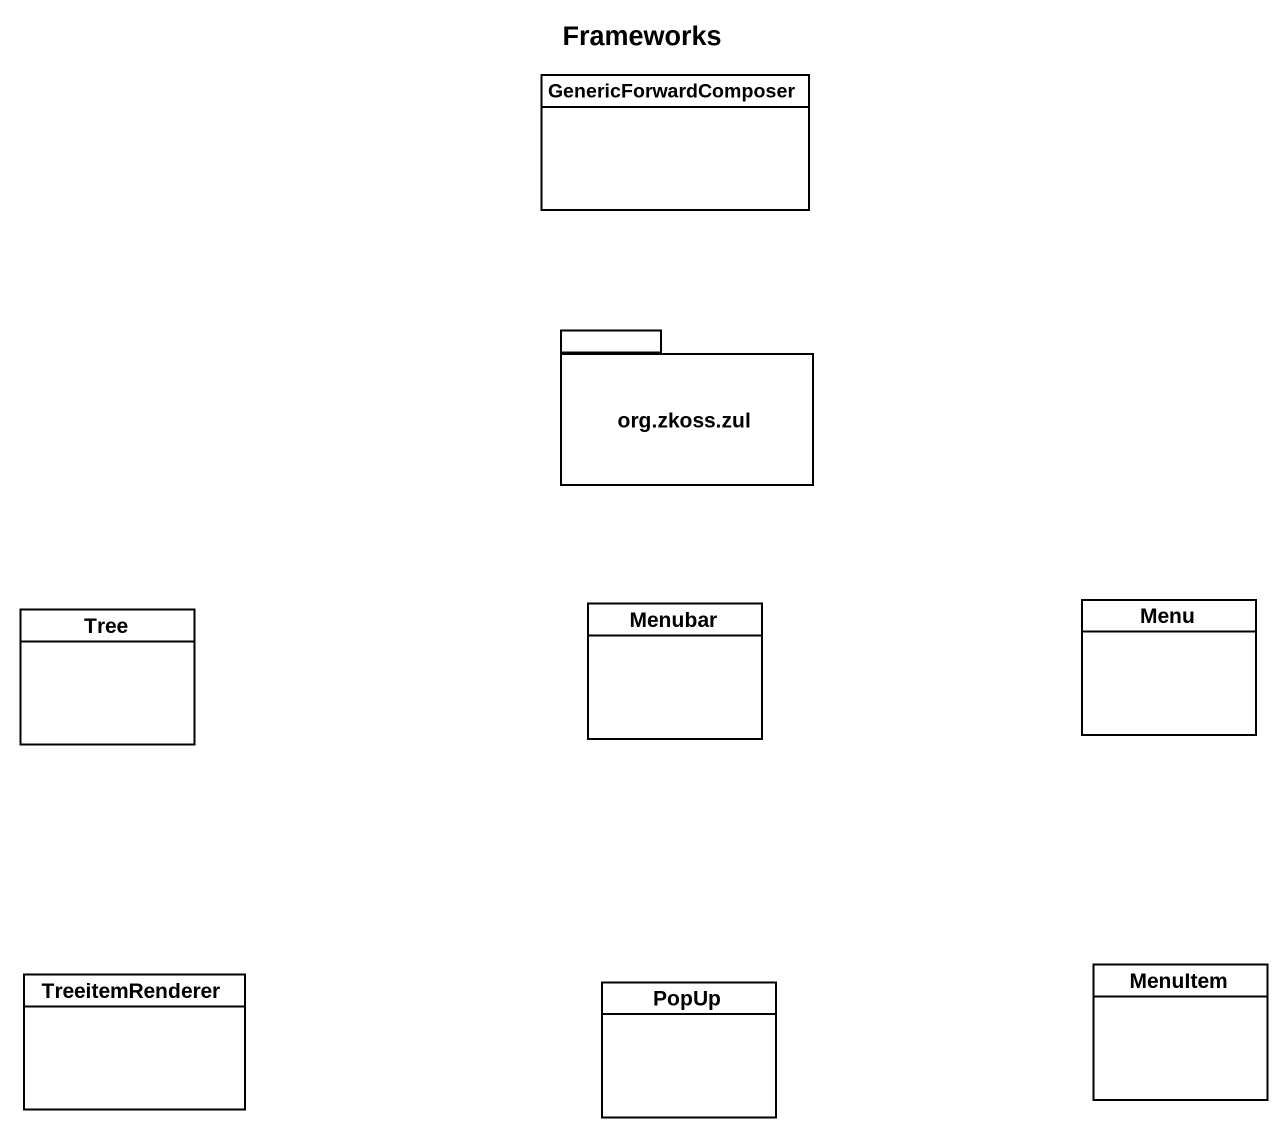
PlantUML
@startuml
title Frameworks
hide circle
hide empty members
class GenericForwardComposer
package "org.zkoss.zul" as org_zkoss_zul {
}
class Tree
class Menubar
class Menu
class TreeitemRenderer
class PopUp
class MenuItem
@enduml
